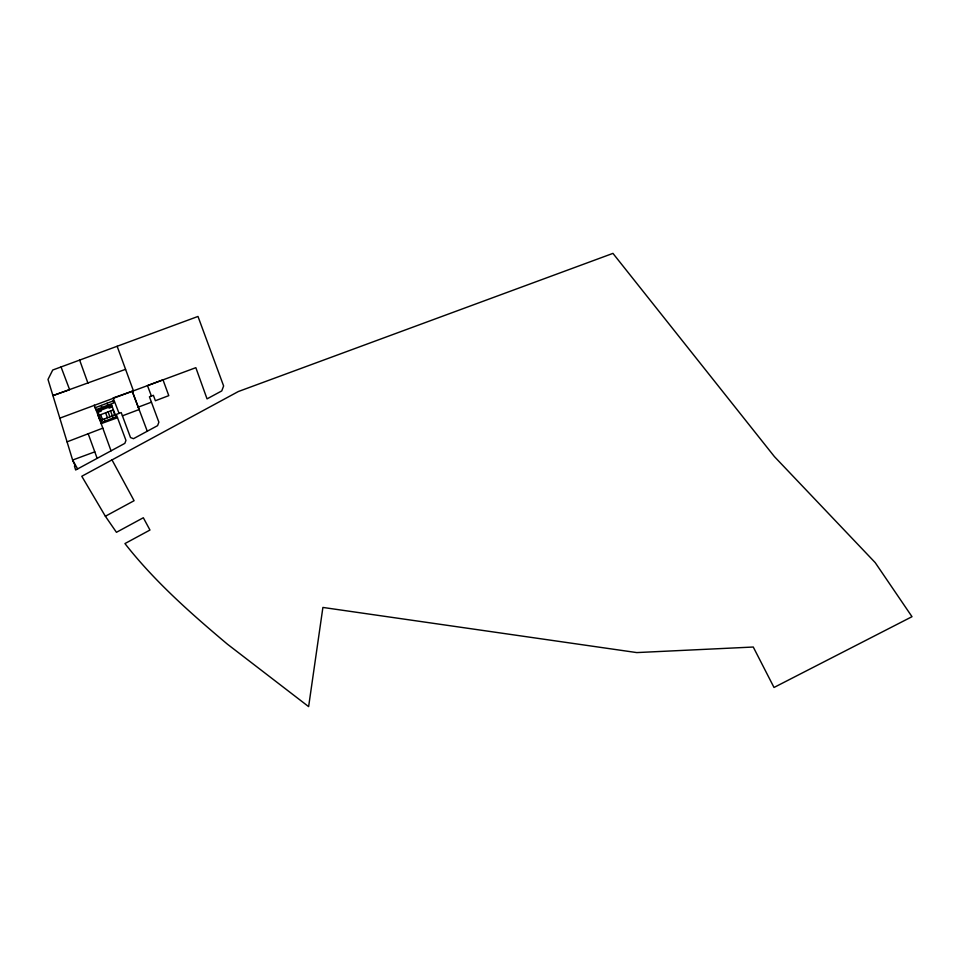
<?xml version="1.0" encoding="UTF-8"?>
<svg xmlns="http://www.w3.org/2000/svg" width="960" height="960" viewBox="0 0 960 960"><rect width="100%" height="100%" fill="white"/><g stroke="black" fill="none" stroke-linecap="round" stroke-linejoin="round"><path stroke-width="1.44" d="M151.416 396.06L147.48 385.62L163.008 379.86L168.78 395.64L155.4 400.728L153.384 395.316L149.436 396.804L158.88 422.184L157.584 425.64L133.488 438.684L130.524 437.568L121.212 412.584L116.28 414.42L125.952 440.4L124.836 443.364L75.648 469.992L74.472 466.128L75.252 465.72L72.828 460.728L48 379.452L52.728 370.02L197.988 316.452L223.62 385.968L221.772 390.9L207.036 398.868L195.84 367.68L59.82 418.152M105.372 516.252L116.448 532.308L143.328 517.752L149.964 530.04L124.944 543.576C154.56 581.424 190.836 613.404 227.496 644.244L308.628 706.62L322.896 607.44L636.78 652.584L753.264 647.028L774.012 687.468L912 616.692L875.184 562.596L774.456 456.66L612.948 253.38L238.32 391.536L81.78 476.268L105.372 516.252L134.088 500.712L111.996 459.9M67.056 441.852L102.816 428.148M97.728 411.396L111.96 406.02M98.076 412.308L101.244 411.108L100.896 410.196M112.296 406.92L109.128 408.12L108.792 407.208M102.528 419.628L100.056 420.552L98.196 415.62L112.992 410.016L114.852 414.948L101.064 420.204M115.284 414.816L112.116 416.016L112.908 418.08M138.228 407.16L151.44 402.168M122.424 415.824L139.116 409.536L132.24 391.26L147.276 431.22M61.044 366.96L69.624 389.688L52.932 395.604L125.568 369.324M94.788 451.86L72.612 460.044L77.628 468.912M94.224 405.108L101.184 423.636L117.504 417.72M119.064 413.376L113.136 397.944L133.428 390.828L117.144 346.272M110.52 410.952L112.392 415.884M107.052 403.248L107.796 405.216M108.06 411.888L109.92 416.82M105.588 412.824L107.472 417.768M101.124 405.492L101.88 407.46M104.232 419.004L105.012 421.068M100.656 414.684L102.528 419.64M88.152 433.644L97.152 458.352M101.184 423.636L111.036 450.84M79.644 360.096L87.96 383.196M112.968 401.004L95.208 407.724L95.952 409.704L113.712 402.972L112.968 401.004M111.516 404.844L97.296 410.232L101.844 422.268L116.076 416.88L111.516 404.844"/></g></svg>
